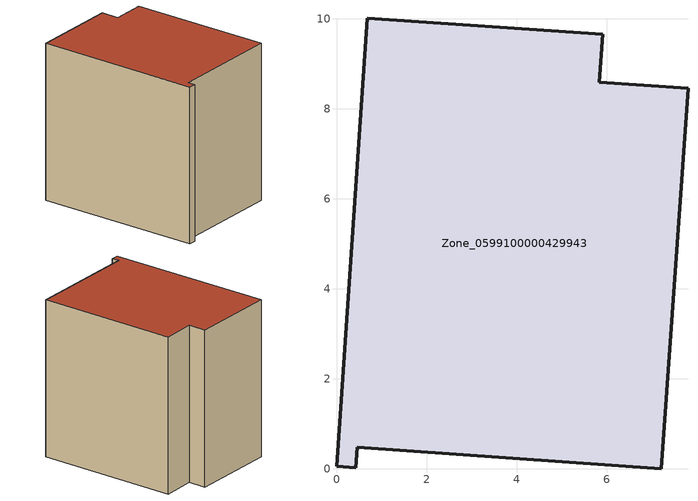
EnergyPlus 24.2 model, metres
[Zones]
Zone_0599100000429943
 floor ground (C_G): 7.81,8.45 7.21,0 0.46,0.47 0.43,0.03 0,0.06 0.69,10.01 5.91,9.65 5.84,8.59 z7.53
 wall outside (C_F): 5.84,8.59 5.91,9.65 0.69,10.01 0,0.06 0.43,0.03 0.46,0.47 7.21,0 7.81,8.45 5.84,8.59 z7.53:17.04
 roof outside (C_R): 7.21,0 7.81,8.45 5.84,8.59 5.91,9.65 0.69,10.01 0,0.06 0.43,0.03 0.46,0.47 z17.04
[BUILDING]
Pand.0599100000429943: North Axis=0; Terrain=City; Loads Convergence Tolerance Value=0.04; Temperature Convergence Tolerance Value=0.4; Solar Distribution=FullExterior; Maximum Number of Warmup Days=25; Minimum Number of Warmup Days=1
[Site:Location]
Rotterdam.The.Hague.AP_ZH_NLD Design_Conditions: Latitude=51.96; Longitude=4.45; Time Zone=1; Elevation=-4.5
[SITE:GROUNDTEMPERATURE:BUILDINGSURFACE]
18, 18, 18, 18, 18, 18, 18, 18, 18, 18, 18, 18
[MATERIAL] Thermal Absorptance=0.9; Solar Absorptance=0.7; Visible Absorptance=0.7
Name | Roughness | Thickness | Conductivity | Density | Specific Heat
G.TI.2006-2014 | MediumSmooth | 0.15 | 0.06 | 540 | 1210
F.TI.2006-2014 | Rough | 0.3 | 0.12 | 1920 | 840
R.TI.2006-2014 | MediumRough | 0.2 | 0.08 | 1500 | 1000
[CONSTRUCTION]
C_G: G.TI.2006-2014
C_F: F.TI.2006-2014
C_R: R.TI.2006-2014
[ZONE]
Zone_0599100000429943: Type=1; Multiplier=1; Ceiling Height=Autocalculate; Volume=Autocalculate; Floor Area=autocalculate; Part of Total Floor Area=Yes
[ZONEINFILTRATION:DESIGNFLOWRATE]
Infil_Zone_0599100000429943: Zone or ZoneList or Space or SpaceList=Zone_0599100000429943; Schedule=AlwaysOn; Design Flow Rate Calculation Method=Flow/Area; Flow Rate per Floor Area=0.0015; Constant Term Coefficient=1; Temperature Term Coefficient=0; Velocity Term Coefficient=0; Velocity Squared Term Coefficient=0
[HVACTEMPLATE:ZONE:IDEALLOADSAIRSYSTEM]
Zone_0599100000429943: Maximum Heating Supply Air Temperature=50; Minimum Cooling Supply Air Temperature=13; Maximum Heating Supply Air Humidity Ratio=0.0156; Minimum Cooling Supply Air Humidity Ratio=0.0077; Heating Limit=NoLimit; Cooling Limit=NoLimit; Dehumidification Control Type=ConstantSensibleHeatRatio; Cooling Sensible Heat Ratio=0.7; Dehumidification Setpoint=60; Humidification Control Type=None; Humidification Setpoint=30; Outdoor Air Method=None; Outdoor Air Flow Rate per Person=0.00944; Outdoor Air Flow Rate per Zone Floor Area=0; Outdoor Air Flow Rate per Zone=0; Demand Controlled Ventilation Type=None; Outdoor Air Economizer Type=NoEconomizer; Heat Recovery Type=None; Sensible Heat Recovery Effectiveness=0.7; Latent Heat Recovery Effectiveness=0.65
[ZONECONTROL:THERMOSTAT]
ThermostatControl_Zone_0599100000429943: Zone or ZoneList=Zone_0599100000429943; Control Type Schedule=DualSetpointControlType; Control 1=Thermostat_Zone_0599100000429943; Temperature Difference Between Cutout And Setpoint=0
[THERMOSTATSETPOINT:DUALSETPOINT]
Thermostat_Zone_0599100000429943: Heating Setpoint Temperature Schedule=HeatingSetpoint_Zone_0599100000429943; Cooling Setpoint Temperature Schedule=CoolingSetpoint_Zone_0599100000429943
[SCHEDULE:COMPACT]
HeatingSetpoint_Zone_0599100000429943: Through: 12/31, For: AllDays, Until: 24:00, 21
CoolingSetpoint_Zone_0599100000429943: Through: 12/31, For: AllDays, Until: 24:00, 24
DualSetpointControlType: Through: 12/31, For: AllDays, Until: 24:00, 4
AlwaysOn: Through: 12/31, For: AllDays, Until: 24:00, 1
